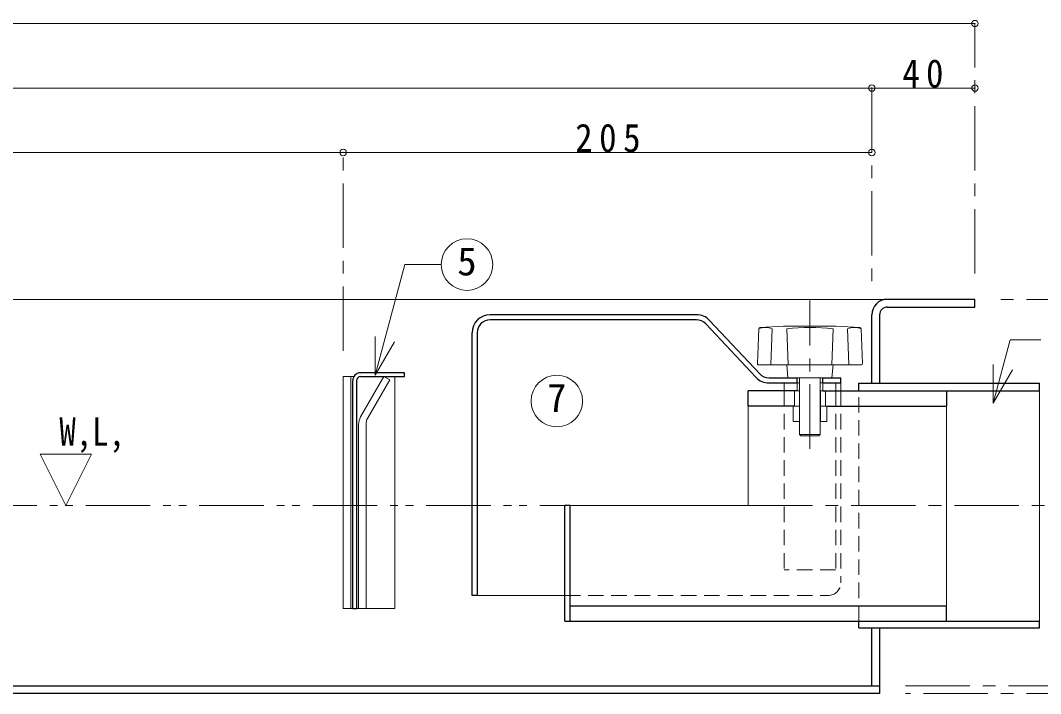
# Model space of a CAD drawing. Units: millimetres at full size, sheet at 1:5. Extents: x -1062 to 963, y -702 to 703.
# Drawn here: x -120 to 275.5, y -560.5 to -299.2 of the extents above; entities that cross this region are included whole.
import ezdxf
from ezdxf.enums import TextEntityAlignment as Align

# ---------------------------------------------------------------- set-up
doc = ezdxf.new("R2010")
doc.units = ezdxf.units.MM
doc.header["$LTSCALE"] = 5
doc.header["$PDMODE"] = 32
doc.header["$PDSIZE"] = 2.5
for name, pattern in [('CHAIN1', [8, 5, -1, 1, -1]), ('DASHED1', [1.8, 1.2, -0.6]), ('DOUBLE_CHAIN1', [8.8, 5, -1, 0.6, -0.6, 0.6, -1])]:
    doc.linetypes.add(name, pattern=pattern)
doc.layers.add('0-A', color=4, linetype='Continuous', lineweight=9)
doc.styles.add('ＭＳ ゴシック', font='')
doc.styles.get('ＭＳ ゴシック').set_extended_font_data('MS Gothic')

msp = doc.modelspace()

# ---------------------------------------------------------------- linework, layer by layer
at = {"layer": '0-A'}
for p, q in [((250.102, -300.491), (-629.898, -300.491)), ((-589.898, -325.491), (210.102, -325.491)), ((210.102, -325.491), (250.102, -325.491)), ((-394.898, -350.491), (5.102, -350.491)), ((5.102, -350.491), (210.102, -350.491)), ((216.102, -407.491), (-595.898, -407.491)), ((8.102, -437.491), (9.254, -437.491)), ((25.102, -527.491), (25.102, -437.491)), ((182.102, -442.941), (182.002, -442.941)), ((190.202, -442.941), (190.102, -442.941)), ((162.102, -487.491), (162.102, -448.941)), ((93.102, -487.491), (162.102, -487.491)), ((8.102, -527.491), (8.852, -527.491)), ((10.352, -527.491), (11.102, -527.491)), ((14.102, -527.491), (25.102, -527.491))]:
    msp.add_line(p, q, dxfattribs=at)
at = {"layer": '0-A', "linetype": 'CHAIN1'}
for p, q in [((250.102, -397.491), (250.102, -300.491)), ((210.102, -325.491), (210.102, -402.491)), ((5.102, -427.491), (5.102, -350.491)), ((186.102, -465.441), (186.102, -407.941)), ((455.102, -407.491), (260.102, -407.491)), ((162.102, -487.491), (405.102, -487.491)), ((223.102, -557.491), (430.102, -557.491)), ((455.102, -560.491), (223.102, -560.491))]:
    msp.add_line(p, q, dxfattribs=at)
at = {"layer": '0-A', "color": 7, "lineweight": 18}
for p, q in [((17.494, -436.956), (29.004, -393.998)), ((43.126, -393.998), (29.004, -393.998)), ((166.234, -418.875), (165.751, -432.423)), ((166.71, -418.394), (175.861, -417.952)), ((170.979, -432.941), (171.479, -418.941)), ((195.861, -417.941), (176.343, -417.941)), ((177.113, -418.941), (177.613, -432.941)), ((195.091, -418.941), (194.591, -432.941)), ((205.494, -418.394), (196.343, -417.952)), ((201.225, -432.941), (200.725, -418.941)), ((205.969, -418.875), (206.453, -432.423)), ((17.494, -436.956), (17.494, -421.956)), ((257.187, -447.814), (263.785, -423.188)), ((263.785, -423.188), (275.605, -423.188)), ((17.494, -436.956), (24.994, -423.966)), ((205.953, -432.941), (166.25, -432.941)), ((177.102, -432.941), (177.602, -437.941)), ((195.102, -432.941), (194.602, -437.941)), ((257.187, -447.814), (257.187, -432.814)), ((257.187, -447.814), (264.687, -434.824)), ((5.102, -437.491), (8.102, -437.491)), ((5.102, -527.491), (5.102, -437.491)), ((8.102, -437.491), (8.102, -527.491)), ((11.906, -453.098), (20.917, -437.491)), ((191.102, -437.941), (181.102, -437.941)), ((182.102, -459.941), (182.102, -437.941)), ((190.102, -459.941), (190.102, -437.941)), ((176.102, -442.941), (176.102, -439.941)), ((180.102, -448.941), (180.102, -442.941)), ((181.102, -439.941), (182.102, -439.941)), ((181.102, -439.941), (181.102, -442.941)), ((181.102, -442.941), (182.002, -442.941)), ((182.002, -454.941), (182.002, -442.941)), ((190.102, -439.941), (191.102, -439.941)), ((190.202, -442.941), (191.102, -442.941)), ((190.202, -454.941), (190.202, -442.941)), ((191.102, -439.941), (191.102, -442.941)), ((192.102, -448.941), (192.102, -442.941)), ((196.102, -442.941), (196.102, -439.941)), ((198.102, -442.941), (198.102, -439.941)), ((275.102, -532.391), (275.102, -442.941)), ((179.602, -454.941), (179.602, -448.941)), ((192.102, -448.941), (192.602, -448.941)), ((192.602, -454.941), (192.602, -448.941)), ((239.102, -526.391), (239.102, -448.941)), ((11.102, -527.491), (11.102, -456.098)), ((14.102, -455.295), (14.102, -527.491)), ((179.602, -454.941), (182.002, -454.941)), ((190.202, -454.941), (192.602, -454.941)), ((182.102, -459.941), (190.102, -459.941)), ((182.102, -459.941), (182.602, -460.441)), ((182.602, -460.441), (189.602, -460.441)), ((189.602, -460.441), (190.102, -459.941)), ((91.102, -522.441), (57.102, -522.441)), ((8.102, -527.491), (5.102, -527.491)), ((14.102, -527.491), (11.102, -527.491))]:
    msp.add_line(p, q, dxfattribs=at)
at = {"layer": '0-A', "color": 5, "lineweight": 25}
for p, q in [((250.102, -407.491), (216.102, -407.491)), ((142.072, -413.441), (62.102, -413.441)), ((210.102, -439.991), (210.102, -413.491)), ((213.102, -413.491), (213.102, -439.991)), ((142.072, -415.441), (62.102, -415.441)), ((145.717, -417.019), (165.163, -437.732)), ((166.621, -436.363), (147.176, -415.65)), ((55.102, -522.441), (55.102, -420.441)), ((57.102, -420.441), (57.102, -522.441)), ((8.852, -527.491), (8.852, -438.991)), ((10.352, -438.991), (10.352, -527.491)), ((11.792, -437.491), (28.852, -437.491)), ((28.852, -435.991), (11.852, -435.991)), ((28.852, -437.491), (28.852, -435.991)), ((170.266, -437.941), (181.102, -437.941)), ((181.102, -439.941), (181.102, -437.941)), ((191.102, -437.941), (198.102, -437.941)), ((191.102, -439.941), (191.102, -437.941)), ((198.102, -439.941), (198.102, -437.941)), ((162.102, -448.941), (162.102, -442.941)), ((181.102, -442.941), (162.102, -442.941)), ((170.266, -439.941), (181.102, -439.941)), ((191.102, -439.941), (198.102, -439.941)), ((205.102, -439.991), (275.102, -439.991)), ((205.102, -442.941), (205.102, -439.991)), ((239.102, -442.941), (239.102, -448.941)), ((180.102, -448.941), (162.102, -448.941)), ((192.602, -448.941), (239.102, -448.941)), ((93.102, -487.491), (91.102, -487.491)), ((91.102, -532.391), (91.102, -487.491)), ((93.102, -532.391), (93.102, -487.666)), ((57.102, -522.441), (55.102, -522.441)), ((8.852, -527.491), (10.352, -527.491)), ((93.102, -526.391), (239.102, -526.391)), ((239.102, -532.391), (239.102, -526.391)), ((91.102, -532.391), (275.102, -532.391)), ((205.102, -534.991), (205.102, -532.391)), ((275.102, -534.991), (275.102, -532.391)), ((205.102, -534.991), (275.102, -534.991)), ((210.102, -557.491), (210.102, -534.991)), ((213.102, -534.991), (213.102, -560.491)), ((-592.898, -557.491), (213.102, -557.491)), ((213.102, -560.491), (-592.898, -560.491))]:
    msp.add_line(p, q, dxfattribs=at)
at = {"layer": '0-A', "linetype": 'DASHED1'}
for p, q in [((176.102, -442.941), (176.102, -512.441)), ((196.102, -442.941), (196.102, -512.441)), ((198.102, -442.941), (198.102, -517.441)), ((180.102, -448.941), (182.102, -448.941)), ((190.102, -448.941), (192.102, -448.941)), ((182.102, -454.941), (182.002, -454.941)), ((190.202, -454.941), (190.102, -454.941)), ((196.079, -512.441), (176.079, -512.441)), ((91.102, -522.441), (193.079, -522.441))]:
    msp.add_line(p, q, dxfattribs=at)
at = {"layer": '0-A', "color": 7, "linetype": 'DASHED1', "lineweight": 18}
msp.add_line((205.102, -532.391), (205.102, -442.941), dxfattribs=at)
at = {"layer": '0-A', "linetype": 'DOUBLE_CHAIN1'}
msp.add_line((-578.648, -487.491), (91.102, -487.491), dxfattribs=at)
at = {"layer": '0-A', "color": 5, "lineweight": 25}
for points in [[(216.102, -410.491), (250.102, -410.491), (250.102, -407.491)], [(191.102, -442.941), (275.102, -442.941), (275.102, -439.991)]]:
    msp.add_lwpolyline(points, dxfattribs=at)
at = {"layer": '0-A', "color": 7, "lineweight": 18}
msp.add_lwpolyline([(20.917, -437.491), (23.167, -438.79), (14.504, -453.795)], dxfattribs=at)
at = {"layer": '0-A'}
msp.add_lwpolyline([(-102.416, -487.535), (-92.416, -467.535), (-112.416, -467.535)], close=True, dxfattribs=at)
at = {"layer": '0-A', "color": 7, "lineweight": 18}
for centre in [(53.126, -393.998), (87.983, -446.964)]:
    msp.add_circle(centre, 10, dxfattribs=at)
at = {"layer": '0-A', "color": 5, "lineweight": 25}
for centre, radius, start, end in [((216.102, -413.491), 6, 90, 180), ((216.102, -413.491), 3, 90, 180), ((62.102, -420.441), 7, 90, 180), ((142.072, -420.441), 7, 43.19126, 90), ((62.102, -420.441), 5, 90, 180), ((142.072, -420.441), 5, 43.19126, 90), ((11.852, -438.991), 3, 92.27697, 180), ((11.852, -438.991), 1.5, 92.27697, 180), ((170.266, -432.941), 7, 223.19126, 270), ((170.266, -432.941), 5, 223.19126, 270)]:
    msp.add_arc(centre, radius, start, end, dxfattribs=at)
at = {"layer": '0-A', "color": 7, "lineweight": 18}
for centre, radius, start, end in [((168.855, -425.572), 7.132, 68.41749, 111.58251), ((166.734, -418.893), 0.5, 92.76051, 177.95459), ((176.343, -427.941), 10, 90, 92.76051), ((186.102, -499.496), 81.055, 83.6327, 96.3673), ((195.861, -427.941), 10, 87.23949, 90), ((203.348, -425.572), 7.132, 68.41749, 111.58251), ((205.47, -418.893), 0.5, 2.04541, 87.23949), ((166.25, -432.441), 0.5, 177.95459, 270), ((205.953, -432.441), 0.5, 270, 2.04541), ((11.852, -438.991), 3, 90, 92.27697), ((17.102, -456.098), 6, 150, 180), ((17.102, -455.295), 3, 150, 180)]:
    msp.add_arc(centre, radius, start, end, dxfattribs=at)
at = {"layer": '0-A', "linetype": 'DASHED1'}
msp.add_arc((193.102, -517.441), 5, 270, 0, dxfattribs=at)
at = {"layer": '0-A'}
for p in [(250.102, -300.491), (210.102, -325.491), (250.102, -325.491), (5.102, -350.491), (210.102, -350.491)]:
    msp.add_point(p, dxfattribs=at)

# ---------------------------------------------------------------- texts
at = {"layer": '0-A', "color": 7, "style": 'ＭＳ ゴシック'}
for s, p in [('5', (49.376, -401.498)), ('7', (84.233, -454.464))]:
    msp.add_text(s, height=11, dxfattribs=at).set_placement(p, align=Align.BOTTOM_LEFT)
at = {"layer": '0-A', "color": 7, "style": 'ＭＳ ゴシック', "width": 0.85}
msp.add_text('W,L,', height=11, dxfattribs=at).set_placement((-104.916, -467.535), align=Align.BOTTOM_LEFT)
at = {"layer": '0-A', "color": 7, "char_height": 11, "attachment_point": 7, "style": 'ＭＳ ゴシック'}
for s, insert in [('\\T1.36;\\W0.9;40', (221.977, -325.491)), ('\\T1.38;\\W0.9;205', (95.102, -350.491))]:
    msp.add_mtext(s, dxfattribs=dict(at, insert=insert))

doc.saveas('drawing.dxf')
